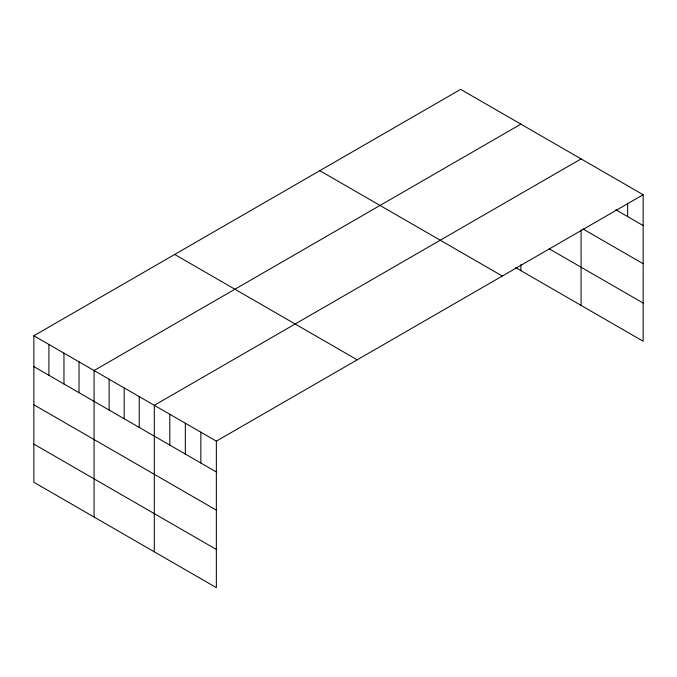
<?xml version="1.0" encoding="UTF-8"?>
<svg xmlns="http://www.w3.org/2000/svg" width="677" height="677" viewBox="0 0 677 677"><rect width="100%" height="100%" fill="white"/><g stroke="black" fill="none" stroke-linecap="round" stroke-linejoin="round"><path stroke-width="1.02" d="M33.85 335.767L216.352 441.142L216.352 587.636L33.85 482.269L33.85 335.767L460.648 89.364L643.15 194.731L643.15 341.233L515.561 267.567M520.875 124.136L94.078 370.539L94.078 517.042M581.094 158.9L154.305 405.311L154.305 551.814M216.352 441.142L643.15 194.731M615.774 209.743L643.15 225.551M582.922 228.953L643.15 263.725M549.216 248.823L643.15 303.059M319.806 170.68L502.309 276.047M174.691 254.459L357.194 359.825M33.85 366.595L216.352 471.962M33.85 404.77L216.352 510.136M33.85 444.095L216.352 549.462M627.638 203.235L627.638 216.598M581.094 229.968L581.094 305.403M520.875 264.605L520.875 270.631M200.841 432.18L200.841 463M185.329 423.227L185.329 454.047M169.817 414.265L169.817 445.094M139.242 396.62L139.242 427.441M124.187 387.929L124.187 418.75M109.132 379.23L109.132 410.059M79.023 361.848L79.023 392.668M63.96 353.157L63.96 383.977M48.905 344.466L48.905 375.286"/></g></svg>
